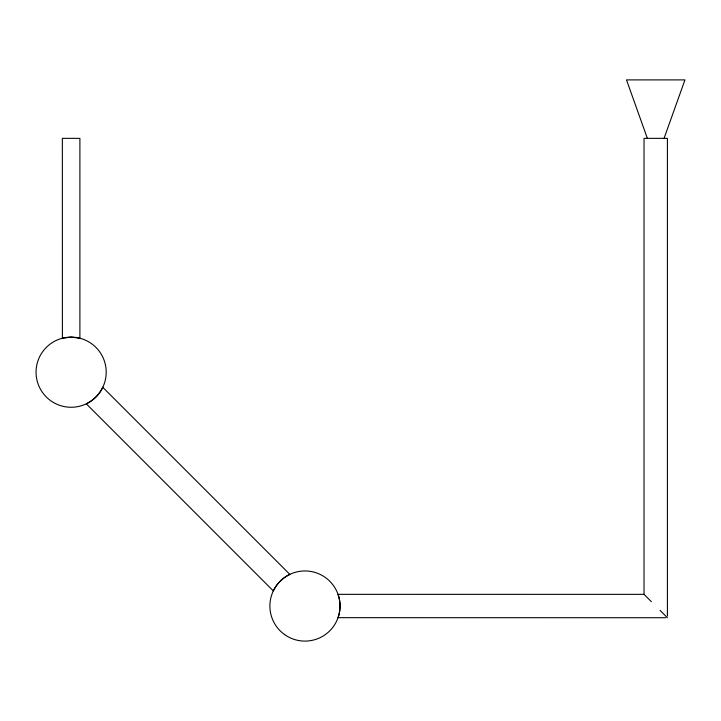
<?xml version="1.0" encoding="UTF-8"?>
<svg xmlns="http://www.w3.org/2000/svg" width="721" height="721" viewBox="0 0 721 721"><rect width="100%" height="100%" fill="white"/><g stroke="black" fill="none" stroke-linecap="round" stroke-linejoin="round"><path stroke-width="1.08" d="M664.068 138.351L684.95 79.896L626.495 79.896L647.368 138.351M651.414 601.729L644.051 594.356L338.032 594.338C340.691 601.81 340.691 610.191 338.059 617.663L665.699 617.726M660.021 610.336L667.412 617.726M644.024 594.338L644.024 138.351L667.412 138.351L667.412 616.013M102.779 387.312C99.372 394.468 93.451 400.398 86.295 403.814L273.313 590.914C276.729 583.731 282.668 577.791 289.851 574.376L102.779 387.312M62.403 338.221L62.357 138.351L79.896 138.351L79.896 338.23L71.127 337.113L62.403 338.221M53.588 402.57A35.077 35.077 0 0 0 106.203 372.189A35.077 35.077 0 0 0 53.588 341.817A35.077 35.077 0 0 0 53.588 402.57M284.642 634.615A35.077 35.077 0 0 0 339.879 609.335A35.077 35.077 0 0 0 290.365 574.132A35.077 35.077 0 0 0 284.642 634.615"/></g></svg>
